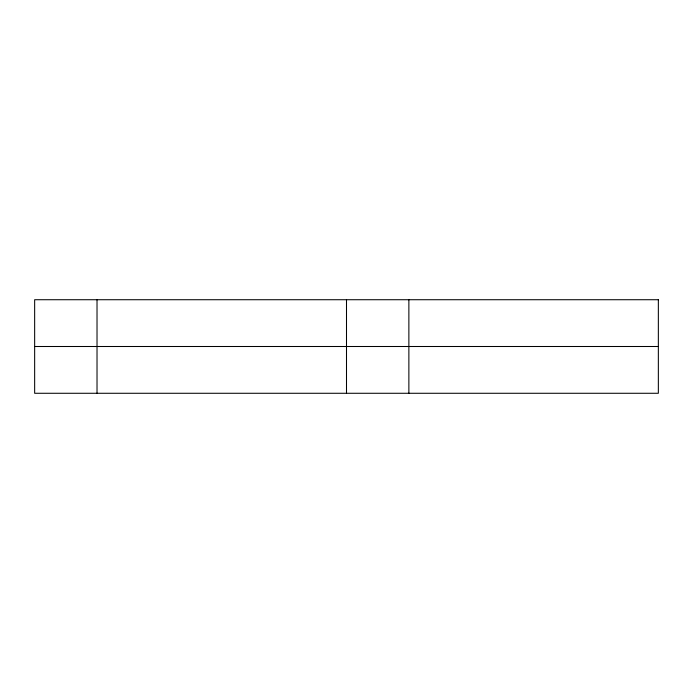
<?xml version="1.0" encoding="UTF-8"?>
<svg xmlns="http://www.w3.org/2000/svg" width="693" height="693" viewBox="0 0 693 693"><rect width="100%" height="100%" fill="white"/><g stroke="black" fill="none" stroke-linecap="round" stroke-linejoin="round"><path stroke-width="1.04" d="M34.65 346.5L658.35 346.5M408.87 299.722L408.87 393.277M346.5 299.722L346.5 393.277M97.02 299.722L97.02 393.277M658.35 299.722L34.65 299.722L34.65 393.277L658.35 393.277L658.35 299.722"/></g></svg>
